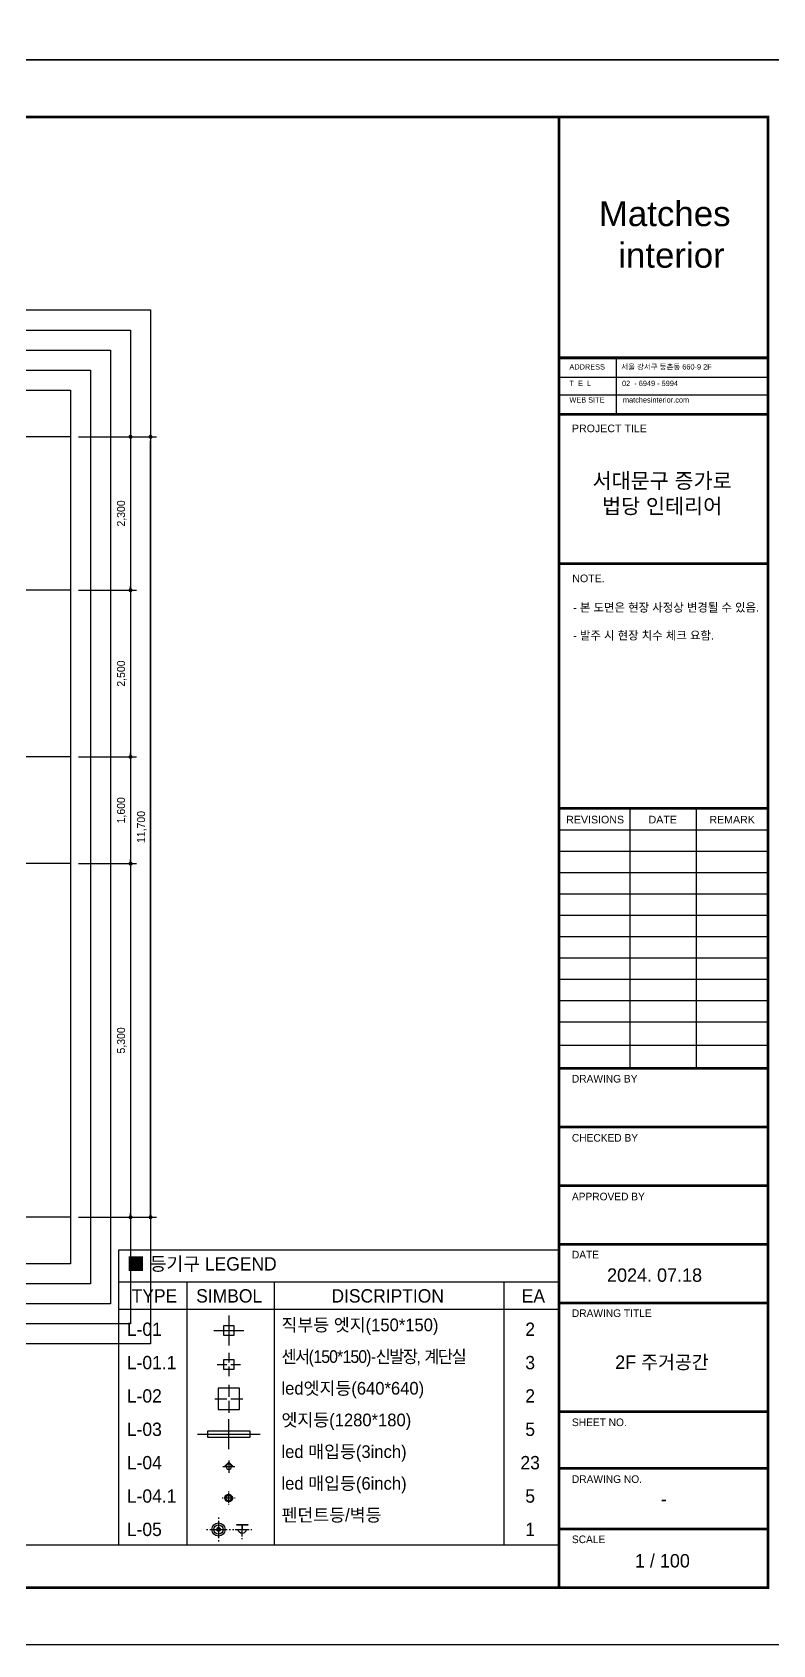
# Model space of a CAD drawing. Header units: millimetres. Extents: x -224448 to 1592092, y -164641 to 319001.
# Drawn here: x 102351 to 113451, y 146190 to 170364 of the extents above; entities that cross this region are included whole.
import ezdxf
from ezdxf.enums import TextEntityAlignment as Align

# ---------------------------------------------------------------- set-up
doc = ezdxf.new("R2010")
doc.units = ezdxf.units.MM
doc.linetypes.add('CENTER2', pattern=[1.125, 0.75, -0.125, 0.125, -0.125])
doc.layers.get('Defpoints').update_dxf_attribs({"color": 35})
for name, color, linetype in [('ARREA', 1, 'Continuous'), ('DIM', 3, 'Continuous'), ('I-CL-LIT', 7, 'Continuous'), ('I-LIGHT', 1, 'Continuous'), ('I-TEXT', 7, 'Continuous'), ('I_FORMAT', 7, 'Continuous'), ('I_FUR', 6, 'Continuous'), ('I_HAT', 8, 'Continuous'), ('I_WALL', 3, 'Continuous'), ('Layer 1', 7, 'Continuous'), ('LIG', 6, 'Continuous')]:
    doc.layers.add(name, color=color, linetype=linetype)
doc.styles.add('HY울릉도', font='')
doc.styles.add('IABU-글꼴스타일', font='')
doc.styles.add('NTOP', font='Dotum.ttf')
doc.styles.add('sim', font='')
doc.styles.get("Standard").update_dxf_attribs({"font": 'arial.ttf'})
doc.styles.add('주석', font='arial.ttf')
doc.styles.get('HY울릉도').set_extended_font_data('HY울릉도L')
doc.styles.get('IABU-글꼴스타일').set_extended_font_data('HY울릉도L')
doc.styles.get('sim').set_extended_font_data('Pretendard Variable Light')
doc.dimstyles.new('IABC-100 (SUB)', dxfattribs={"dimscale": 60, "dimtxt": 2, "dimasz": 1, "dimexe": 1.5, "dimexo": 2, "dimgap": 1, "dimtad": 1, "dimdec": 0, "dimdsep": 46, "dimlunit": 6, "dimtxsty": 'IABU-글꼴스타일', "dimblk": '1234_Dot', "dimcen": 1, "dimclrd": 4, "dimclre": 4, "dimclrt": 7, "dimadec": 0, "dimazin": 0, "dimtfac": 1, "dimtdec": 0, "dimtix": 1, "dimtmove": 2, "dimatfit": 3, "dimldrblk": '1234_Dot', "dimfxl": 2, "dimtolj": 1, "dimtzin": 0, "dimarcsym": 0})

# ---------------------------------------------------------------- blocks, each defined once
blk = doc.blocks.new('1234_Dot')
at = {"color": 0, "linetype": 'ByBlock', "lineweight": -2}
blk.add_line((-0.5, 0), (-1, 0), dxfattribs=at)
at = {"color": 0, "linetype": 'ByBlock', "const_width": 0.5}
blk.add_lwpolyline([(-0.25, 0, 1), (0.25, 0, 1)], format="xyb", close=True, dxfattribs=at)
blk = doc.blocks.new('*D400')
at = {"layer": 'Defpoints', "color": 0, "ltscale": 50, "transparency": 16777216}
for p in [(102925, 164300), (102925, 162000), (103825, 162000)]:
    blk.add_point(p, dxfattribs=at)
at = {"layer": 'DIM', "color": 4, "lineweight": -2, "ltscale": 50, "transparency": 16777216}
for p, q in [((103045, 164300), (103915, 164300)), ((103825, 164240), (103825, 162060)), ((103045, 162000), (103915, 162000))]:
    blk.add_line(p, q, dxfattribs=at)
at = {"layer": 'DIM', "color": 4, "lineweight": -2, "ltscale": 50, "transparency": 16777216, "xscale": 60, "yscale": 60, "zscale": 60}
for p, rotation in [((103825, 164300), 90), ((103825, 162000), 270)]:
    blk.add_blockref('1234_Dot', p, dxfattribs=dict(at, rotation=rotation))
at = {"layer": 'DIM', "color": 7, "ltscale": 50, "transparency": 16777216, "insert": (103693, 163150), "char_height": 120, "attachment_point": 5, "rotation": 90, "style": 'IABU-글꼴스타일'}
blk.add_mtext('\\A1;2,300', dxfattribs=at)
blk = doc.blocks.new('*D395')
at = {"layer": 'Defpoints', "color": 0, "ltscale": 50, "transparency": 16777216}
for p in [(102925, 164300), (104125, 164300), (102925, 152600)]:
    blk.add_point(p, dxfattribs=at)
at = {"layer": 'DIM', "color": 4, "lineweight": -2, "ltscale": 50, "transparency": 16777216}
for p, q in [((103045, 164300), (104215, 164300)), ((104125, 152660), (104125, 164240)), ((103045, 152600), (104215, 152600))]:
    blk.add_line(p, q, dxfattribs=at)
at = {"layer": 'DIM', "color": 4, "lineweight": -2, "ltscale": 50, "transparency": 16777216, "xscale": 60, "yscale": 60, "zscale": 60}
for p, rotation in [((104125, 164300), 90), ((104125, 152600), 270)]:
    blk.add_blockref('1234_Dot', p, dxfattribs=dict(at, rotation=rotation))
at = {"layer": 'DIM', "color": 7, "ltscale": 50, "transparency": 16777216, "insert": (103993, 158450), "char_height": 120, "attachment_point": 5, "rotation": 90, "style": 'IABU-글꼴스타일'}
blk.add_mtext('\\A1;11,700', dxfattribs=at)
blk = doc.blocks.new('*D404')
at = {"layer": 'Defpoints', "color": 0, "ltscale": 50, "transparency": 16777216}
for p in [(102925, 159500), (102925, 157900), (103825, 157900)]:
    blk.add_point(p, dxfattribs=at)
at = {"layer": 'DIM', "color": 4, "lineweight": -2, "ltscale": 50, "transparency": 16777216}
for p, q in [((103045, 159500), (103915, 159500)), ((103825, 159440), (103825, 157960)), ((103045, 157900), (103915, 157900))]:
    blk.add_line(p, q, dxfattribs=at)
at = {"layer": 'DIM', "color": 4, "lineweight": -2, "ltscale": 50, "transparency": 16777216, "xscale": 60, "yscale": 60, "zscale": 60}
for p, rotation in [((103825, 159500), 90), ((103825, 157900), 270)]:
    blk.add_blockref('1234_Dot', p, dxfattribs=dict(at, rotation=rotation))
at = {"layer": 'DIM', "color": 7, "ltscale": 50, "transparency": 16777216, "insert": (103693, 158700), "char_height": 120, "attachment_point": 5, "rotation": 90, "style": 'IABU-글꼴스타일'}
blk.add_mtext('\\A1;1,600', dxfattribs=at)
blk = doc.blocks.new('*D405')
at = {"layer": 'Defpoints', "color": 0, "ltscale": 50, "transparency": 16777216}
for p in [(102925, 157900), (102925, 152600), (103825, 152600)]:
    blk.add_point(p, dxfattribs=at)
at = {"layer": 'DIM', "color": 4, "lineweight": -2, "ltscale": 50, "transparency": 16777216}
for p, q in [((103045, 157900), (103915, 157900)), ((103825, 157840), (103825, 152660)), ((103045, 152600), (103915, 152600))]:
    blk.add_line(p, q, dxfattribs=at)
at = {"layer": 'DIM', "color": 4, "lineweight": -2, "ltscale": 50, "transparency": 16777216, "xscale": 60, "yscale": 60, "zscale": 60}
for p, rotation in [((103825, 157900), 90), ((103825, 152600), 270)]:
    blk.add_blockref('1234_Dot', p, dxfattribs=dict(at, rotation=rotation))
at = {"layer": 'DIM', "color": 7, "ltscale": 50, "transparency": 16777216, "insert": (103693, 155250), "char_height": 120, "attachment_point": 5, "rotation": 90, "style": 'IABU-글꼴스타일'}
blk.add_mtext('\\A1;5,300', dxfattribs=at)
blk = doc.blocks.new('*D407')
at = {"layer": 'Defpoints', "color": 0, "ltscale": 50, "transparency": 16777216}
for p in [(102925, 162000), (102925, 159500), (103825, 159500)]:
    blk.add_point(p, dxfattribs=at)
at = {"layer": 'DIM', "color": 4, "lineweight": -2, "ltscale": 50, "transparency": 16777216}
for p, q in [((103045, 162000), (103915, 162000)), ((103825, 161940), (103825, 159560)), ((103045, 159500), (103915, 159500))]:
    blk.add_line(p, q, dxfattribs=at)
at = {"layer": 'DIM', "color": 4, "lineweight": -2, "ltscale": 50, "transparency": 16777216, "xscale": 60, "yscale": 60, "zscale": 60}
for p, rotation in [((103825, 162000), 90), ((103825, 159500), 270)]:
    blk.add_blockref('1234_Dot', p, dxfattribs=dict(at, rotation=rotation))
at = {"layer": 'DIM', "color": 7, "ltscale": 50, "transparency": 16777216, "insert": (103693, 160750), "char_height": 120, "attachment_point": 5, "rotation": 90, "style": 'IABU-글꼴스타일'}
blk.add_mtext('\\A1;2,500', dxfattribs=at)
blk = doc.blocks.new('J15')
at = {"layer": 'I-LIGHT', "color": 6, "ltscale": 50}
for p, q in [((319165, 48370), (319165, 47920)), ((318940, 48145), (319390, 48145))]:
    blk.add_line(p, q, dxfattribs=at)
blk.add_lwpolyline([(319090, 48220), (319240, 48220), (319240, 48070), (319090, 48070)], close=True, dxfattribs=at)
blk = doc.blocks.new('j51')
at = {"layer": 'I-LIGHT'}
for p, q in [((93551, 140906), (93551, 140546)), ((93131, 140486), (93491, 140486)), ((93551, 140486), (93550, 140486)), ((93551, 140487), (93551, 140485)), ((93551, 140486), (93552, 140486)), ((93551, 140426), (93551, 140066)), ((93611, 140486), (93971, 140486))]:
    blk.add_line(p, q, dxfattribs=at)
at = {"layer": 'I-LIGHT', "linetype": 'Continuous'}
blk.add_lwpolyline([(93871, 140806), (93231, 140806), (93231, 140166), (93871, 140166)], close=True, dxfattribs=at)
blk = doc.blocks.new('l2')
blk.add_circle((354296, 53893), 37.5)
at = {"layer": 'I-CL-LIT', "color": 1}
for p, q in [((354239, 53893), (354230, 53893)), ((354344, 53893), (354248, 53893)), ((354296, 53959), (354296, 53950)), ((354296, 53942), (354296, 53845)), ((354296, 53836), (354296, 53828)), ((354362, 53893), (354353, 53893))]:
    blk.add_line(p, q, dxfattribs=at)
blk.add_circle((354296, 53893), 26.3, dxfattribs=at)
blk = doc.blocks.new('j551')
at = {"layer": 'LIG'}
h = blk.add_hatch(color=1, dxfattribs=at)
edge = h.paths.add_edge_path()
edge.add_arc((98020, 127390), 60, 0, 360)
at = {"layer": 'LIG', "color": 1}
for p, q in [((98020, 127750), (98020, 127710)), ((98020, 127650), (98020, 127130)), ((97660, 127390), (97700, 127390)), ((97760, 127390), (98280, 127390)), ((98340, 127390), (98380, 127390)), ((98020, 127070), (98020, 127030))]:
    blk.add_line(p, q, dxfattribs=at)
at = {"layer": 'LIG', "color": 6}
blk.add_circle((98020, 127390), 200, dxfattribs=at)
at = {"layer": 'LIG', "color": 1}
for radius in [140, 60]:
    blk.add_circle((98020, 127390), radius, dxfattribs=at)
blk = doc.blocks.new('SP01')
at = {"layer": 'I-LIGHT'}
blk.add_hatch(color=1, dxfattribs=at).paths.add_polyline_path([(2182616, -1632810), (2182551, -1632878), (2182576, -1632878, -1), (2182656, -1632878), (2182680, -1632878)])
at = {"layer": 'I-LIGHT', "color": 1}
for p, q in [((2182707, -1632878), (2182524, -1632878)), ((2182616, -1632810), (2182551, -1632878)), ((2182551, -1632878), (2182576, -1632878)), ((2182616, -1632787), (2182616, -1632970)), ((2182616, -1632810), (2182680, -1632878)), ((2182656, -1632878), (2182680, -1632878))]:
    blk.add_line(p, q, dxfattribs=at)
at = {"layer": 'I-LIGHT', "color": 4}
blk.add_circle((2182616, -1632878), 40, dxfattribs=at)
blk = doc.blocks.new('j855')
at = {"layer": 'I-LIGHT'}
for p, q in [((96735, 140572), (96735, 140427)), ((96560, 140397), (96705, 140397)), ((96735, 140398), (96735, 140396)), ((96735, 140367), (96735, 140222)), ((96765, 140397), (96910, 140397))]:
    blk.add_line(p, q, dxfattribs=at)
at = {"layer": 'I-LIGHT', "ltscale": 50}
blk.add_lwpolyline([(96660, 140472), (96810, 140472), (96810, 140322), (96660, 140322)], close=True, dxfattribs=at)
at = {"layer": 'I-LIGHT'}
blk.add_lwpolyline([(96736, 140397), (96735, 140397), (96734, 140397)], dxfattribs=at)
blk = doc.blocks.new('B-03')
at = {"layer": 'LIG', "color": 1}
for p, q in [((-144, 74), (-128, 74)), ((-104, 74), (104, 74)), ((0, 218), (0, 202)), ((0, 178), (0, 10)), ((128, 74), (144, 74))]:
    blk.add_line(p, q, dxfattribs=at)
at = {"layer": 'LIG', "color": 6}
for p, q in [((-58, 74), (58, 74)), ((0, 10), (0, 74))]:
    blk.add_line(p, q, dxfattribs=at)
at = {"layer": 'LIG', "color": 3}
blk.add_lwpolyline([(-83, 10), (-83, 0), (83, 0), (83, 10)], close=True, dxfattribs=at)
at = {"layer": 'LIG', "color": 6}
blk.add_arc((0, 74), 58.5, 0, 180, dxfattribs=at)
blk = doc.blocks.new('j512')
at = {"layer": 'LIG'}
blk.add_blockref('B-03', (99844, 140240), dxfattribs=at)

msp = doc.modelspace()

# ---------------------------------------------------------------- hatches: boundary and pattern name
at = {"layer": 'I_HAT'}
h = msp.add_hatch(dxfattribs=at)
h.set_pattern_fill('ANSI31', color=256, scale=10)
h.set_pattern_definition([(45, (-33519.093, 10146.922), (-22.4506403, 22.4506403), [])])
h.paths.add_polyline_path([(94879.894, 159405.492), (94556.894, 159405.492), (94556.894, 158885.492), (94879.894, 158885.492)])
h.paths.add_polyline_path([(94876.894, 152780.492), (94556.894, 152780.492), (94556.894, 152600.492), (94876.894, 152600.492)])
h.paths.add_polyline_path([(94876.894, 152600.492), (94556.894, 152600.492), (94556.894, 152500.492), (94876.894, 152500.492)])
h.paths.add_polyline_path([(94876.894, 152500.412), (94556.894, 152500.412), (94556.894, 152495.728), (94876.894, 152495.728)])
h.paths.add_polyline_path([(94876.894, 152495.728), (94556.894, 152495.728), (94556.894, 152477.374), (94876.894, 152477.374)])
h.paths.add_polyline_path([(94876.894, 152477.374), (94556.894, 152477.374), (94556.894, 152473.374), (94876.894, 152473.374)])
h.paths.add_polyline_path([(94876.894, 152473.374), (94556.894, 152473.374), (94556.894, 152455.728), (94876.894, 152455.728)])
h.paths.add_polyline_path([(94876.894, 152455.728), (94556.894, 152455.728), (94556.894, 152400.492), (94876.894, 152400.492)])
h.paths.add_polyline_path([(94349.998, 155574.42), (94349.998, 156091.563), (94147.141, 156091.563), (94147.141, 155574.42)], flags=9)
h.paths.add_polyline_path([(94349.998, 152402.706), (94349.998, 152771.277), (94169.998, 152771.277), (94169.998, 152402.706)], flags=9)
h.paths.add_polyline_path([(102438.934, 158775.865), (103025.111, 158775.865), (103025.111, 158955.36), (102438.934, 158955.36)], flags=9)
h.paths.add_polyline_path([(100657.81, 158666.981), (101575.919, 158666.981), (101575.919, 159039.684), (100657.81, 159039.684)], flags=9)
h.paths.add_polyline_path([(100030.26, 163496.715), (101221.072, 163496.715), (101221.072, 163869.418), (100030.26, 163869.418)], flags=9)
h.paths.add_polyline_path([(94623.684, 163540.812), (95541.793, 163540.812), (95541.793, 163913.515), (94623.684, 163913.515)], flags=9)
h.paths.add_polyline_path([(96841.644, 154904.292), (97487.05, 154904.292), (97487.05, 155276.995), (96841.644, 155276.995)], flags=9)
h.paths.add_polyline_path([(96608.495, 154377.695), (97235.435, 154377.695), (97235.435, 154589.262), (96608.495, 154589.262)], flags=9)
h.paths.add_polyline_path([(96607.383, 154580.284), (98204.546, 154580.284), (98204.546, 154785.807), (96607.383, 154785.807)], flags=9)
h.paths.add_polyline_path([(92151.227, 160624.65), (93685.582, 160624.65), (93685.582, 161522.46), (92151.227, 161522.46)], flags=9)
h.paths.add_polyline_path([(89835.147, 157215.883), (90931.071, 157215.883), (90931.071, 157619.778), (89835.147, 157619.778)], flags=9)
h.paths.add_polyline_path([(98748.771, 157665.883), (99844.695, 157665.883), (99844.695, 158069.778), (98748.771, 158069.778)], flags=9)
h.paths.add_polyline_path([(101314.622, 153450.883), (102121.551, 153450.883), (102121.551, 153854.777), (101314.622, 153854.777)], flags=9)
h.paths.add_polyline_path([(100499.644, 152695.883), (101306.574, 152695.883), (101306.574, 153099.777), (100499.644, 153099.777)], flags=9)
h.paths.add_polyline_path([(101438.608, 163499.849), (102092.276, 163499.849), (102092.276, 163903.2), (101438.608, 163903.2)], flags=9)
h.paths.add_polyline_path([(100232.025, 161286.818), (100962.324, 161286.818), (100962.324, 161690.713), (100232.025, 161690.713)], flags=9)
h.paths.add_polyline_path([(91879.925, 162743.645), (92975.849, 162743.645), (92975.849, 163147.539), (91879.925, 163147.539)], flags=9)

# ---------------------------------------------------------------- linework, layer by layer
for p, q in [((104667.975, 151630.417), (104667.975, 147685.353)), ((105977.975, 151630.417), (105977.975, 147685.353)), ((109417.975, 151630.417), (109417.975, 147685.353)), ((103647.975, 151220.417), (110247.975, 151220.417))]:
    msp.add_line(p, q)
at = {"layer": 'ARREA', "color": 1, "linetype": 'CENTER2', "ltscale": 2000}
for p, q in [((102924.894, 164300.492), (89024.894, 164300.492)), ((102924.894, 162000.492), (98974.894, 162000.492)), ((102924.894, 159500.492), (98974.894, 159500.492)), ((102924.894, 157900.492), (98974.894, 157900.492)), ((102924.894, 152600.492), (89024.894, 152600.492))]:
    msp.add_line(p, q, dxfattribs=at)
at = {"layer": 'Defpoints'}
for points in [[(80660, 193710.153), (114260, 193710.153), (114260, 169950.153), (80660, 169950.153)], [(80660, 169950.153), (114260, 169950.153), (114260, 146190.153), (80660, 146190.153)], [(87824.894, 166200.492), (104124.894, 166200.492), (104124.894, 150700.492), (87824.894, 150700.492)], [(88124.894, 165900.492), (103824.894, 165900.492), (103824.894, 151000.492), (88124.894, 151000.492)], [(88424.894, 165600.492), (103524.894, 165600.492), (103524.894, 151300.492), (88424.894, 151300.492)], [(88724.894, 165300.492), (103224.894, 165300.492), (103224.894, 151600.492), (88724.894, 151600.492)], [(89024.894, 165000.492), (102924.894, 165000.492), (102924.894, 151900.492), (89024.894, 151900.492)]]:
    msp.add_lwpolyline(points, close=True, dxfattribs=at)
at = {"layer": 'I-TEXT', "color": 0}
msp.add_line((103647.975, 151630.417), (110247.975, 151630.417), dxfattribs=at)
msp.add_lwpolyline([(103647.975, 152110.417), (110247.975, 152110.417), (110247.975, 147685.353), (103647.975, 147685.353)], close=True, dxfattribs=at)
at = {"layer": 'I_FORMAT'}
for p, q in [((111103.173, 165483.348), (111103.173, 164637.188)), ((110247.896, 165195.014), (113379.921, 165195.014)), ((110247.975, 164926.214), (113383.628, 164926.214)), ((111316.407, 154819.872), (111316.407, 158715.296)), ((112308.598, 154833.065), (112308.598, 158728.489)), ((110247.975, 158408.489), (113380, 158408.489)), ((110247.975, 158088.489), (113380, 158088.489)), ((110247.975, 157768.489), (113380, 157768.489)), ((110247.975, 157448.489), (113380, 157448.489)), ((110247.975, 157128.489), (113380, 157128.489)), ((110247.975, 156808.489), (113380, 156808.489)), ((110247.975, 156488.489), (113380, 156488.489)), ((110247.975, 156168.489), (113380, 156168.489)), ((110247.975, 155848.489), (113380, 155848.489)), ((110247.975, 155528.489), (113380, 155528.489)), ((110247.975, 155180.777), (113380, 155180.777)), ((110247.975, 147685.353), (81540, 147685.353))]:
    msp.add_line(p, q, dxfattribs=at)
for points, const_width in [([(110247.975, 147045.353), (81540, 147045.353), (81540, 169094.953), (110247.975, 169094.953)], 40.174), ([(110247.975, 169094.953), (110247.975, 147038.544)], 40.174), ([(110247.975, 169094.953), (113380, 169094.953), (113380, 147045.353), (110247.975, 147045.353)], 40.174), ([(110247.975, 165483.348), (113380, 165483.348)], 40.174), ([(110247.975, 164637.88), (113374.834, 164637.88)], 40.174), ([(110247.975, 162399.607), (113380, 162399.607)], 40.174), ([(110247.975, 158728.489), (113380, 158728.489)], 40.174), ([(110247.975, 154833.065), (113380, 154833.065)], 40.174), ([(113380, 154833.065), (110580, 154833.065)], 16), ([(110247.975, 153953.065), (113380, 153953.065)], 40.174), ([(110247.975, 153073.065), (113380, 153073.065)], 40.174), ([(110247.975, 152193.065), (113380, 152193.065)], 40.174), ([(110247.975, 151313.065), (113380, 151313.065)], 40.174), ([(110247.975, 149685.353), (113380, 149685.353)], 40.174), ([(110580, 149685.353), (113380, 149685.353)], 24), ([(110247.975, 148833.065), (113380, 148833.065)], 40.174), ([(110580, 148833.065), (113380, 148833.065)], 24), ([(110247.975, 147925.353), (113380, 147925.353)], 40.174), ([(110580, 147925.353), (113380, 147925.353)], 24)]:
    msp.add_lwpolyline(points, dxfattribs=dict(at, const_width=const_width))
at = {"layer": 'I_FUR', "color": 6, "linetype": 'Continuous'}
for p, q in [((105298.475, 149120.417), (105298.475, 149570.417)), ((104828.475, 149345.417), (105768.475, 149345.417))]:
    msp.add_line(p, q, dxfattribs=at)
msp.add_lwpolyline([(104978.475, 149390.417), (104978.475, 149300.417), (105618.475, 149300.417), (105618.475, 149390.417)], close=True, dxfattribs=at)

# ---------------------------------------------------------------- block references
msp.add_blockref('j855', (8562.636, 9994.267))
at = {"xscale": 0.5, "yscale": 0.5, "zscale": 0.5}
for name, p in [('j51', (58523.443, 79632.204)), ('j551', (56133.261, 84223.171))]:
    msp.add_blockref(name, p, dxfattribs=at)
at = {"xscale": -1, "rotation": 180}
msp.add_blockref('j512', (5654.805, 288231.52), dxfattribs=at)
at = {"layer": 'I-LIGHT', "color": 1, "xscale": -1}
msp.add_blockref('SP01', (2287913.535, 1781738.092), dxfattribs=at)
at = {"layer": 'I_HAT'}
msp.add_blockref('J15', (-213867.025, 102755.417), dxfattribs=at)
at = {"layer": 'I_WALL', "xscale": 1.5, "yscale": 1.5, "zscale": 1.5}
msp.add_blockref('l2', (-426148.839, 67548.934), dxfattribs=at)

# ---------------------------------------------------------------- texts
at = {"attachment_point": 1}
for s, insert, char_height, width in [('\\pxsm1.5;{\\fGulim|b0|i0|c129|p50;직부등 엣지(1\\fGulim|b0|i0|c0|p50;50*150)\\P\\fGulim|b0|i0|c129|p50;\\W0.95;\\T0.9;센서(1\\fGulim|b0|i0|c0|p50;50*150)\\fGulim|b0|i0|c129|p50;-신발장, 계단실\\W1;\\T1;\\P\\fGulim|b0|i0|c0|p50;led\\fGulim|b0|i0|c129|p50;엣지등\\fGulim|b0|i0|c0|p50;(640*640)\\P\\fGulim|b0|i0|c129|p50;엣지등\\fGulim|b0|i0|c0|p50;(1280*180)\\Pled \\fGulim|b0|i0|c129|p50;매입등\\fGulim|b0|i0|c0|p50;(3\\fGulim|b0|i0|c129|p50;inch)\\P\\fGulim|b0|i0|c0|p50;led \\fGulim|b0|i0|c129|p50;매입등(6inch)\\P펜던트등/벽등}', (106087.027, 151080.417), 190, 3408.33664), ('\\pxsm1.5;{\\fGulim|b0|i0|c129|p50;L-01\\PL-01.1\\PL-02\\PL-03\\PL-04\\PL-04.1\\PL-05}', (103769.775, 151020.417), 200, 860.56499), ('\\pxsm1.5,qc;{\\fGulim|b0|i0|c129|p50;2\\P3\\P2\\P5\\P23\\P5\\P1}', (109547.975, 151020.417), 200, 533.9718)]:
    msp.add_mtext(s, dxfattribs=dict(at, insert=insert, char_height=char_height, width=width))
at = {"layer": 'I-TEXT', "color": 0, "char_height": 200, "attachment_point": 1, "style": 'NTOP'}
for s, insert, width in [('\\pxsm1,ql;■ 등기구 LEGEND', (103767.975, 152000.417), 3178.397), ('\\pxqc;{\\fGulim|b0|i0|c129|p50;TYPE}', (103767.975, 151520.417), 830), ('\\pxqc;{\\fGulim|b0|i0|c129|p50;SIMBOL}', (104887.975, 151520.417), 830), ('\\pxqc;{\\fGulim|b0|i0|c129|p50;DISCRIPTION}', (106237.975, 151520.417), 2882.38209), ('\\pxqc;{\\fGulim|b0|i0|c129|p50;EA}', (109547.975, 151520.417), 630)]:
    msp.add_mtext(s, dxfattribs=dict(at, insert=insert, width=width))
at = {"layer": 'I_FORMAT'}
for s, height, p in [('PROJECT TILE', 114.03042, (110440.905, 164368.439)), ('NOTE.', 114.0304, (110446.071, 162120.08))]:
    msp.add_text(s, height=height, dxfattribs=at).set_placement(p)
for s, p in [('REVISIONS', (110788.842, 158560.571)), ('DATE', (111802.748, 158560.571)), ('REMARK', (112842.446, 158559.88))]:
    msp.add_text(s, height=114.0304, dxfattribs=at).set_placement(p, align=Align.MIDDLE_CENTER)
at = {"layer": 'I_FORMAT', "style": 'sim'}
for s, height, p in [('DRAWING BY', 114.0304, (110440.905, 154618.259)), ('CHECKED BY', 114.0304, (110440.905, 153732.821)), ('APPROVED BY', 114.03042, (110440.905, 152852.821)), ('DATE', 114.0304, (110440.905, 151981.792)), ('2024. 07.18', 201.6, (110967.425, 151631.206)), ('DRAWING TITLE', 114.03042, (110440.905, 151103.808)), ('SHEET NO.', 114.0304, (110440.905, 149468.213)), ('DRAWING NO.', 114.03042, (110440.905, 148615.924)), ('SCALE', 114.0304, (110440.905, 147713.735))]:
    msp.add_text(s, height=height, dxfattribs=at).set_placement(p)
msp.add_text('-', height=201.6, dxfattribs=at).set_placement((111820.093, 148374.287), align=Align.MIDDLE_CENTER)
at = {"layer": 'I_FORMAT', "insert": (110403.179, 165387.79), "char_height": 114.030418, "width": 3215.12084, "attachment_point": 1, "line_spacing_factor": 0.93}
msp.add_mtext('{\\fGulim|b0|i0|c129|p50;\\H0.7x;ADDRESS        서울 강서구 등촌동 660-9 2F\\P\\fArial|b0|i0|c129|p34;\\P\\fGulim|b0|i0|c129|p50;T  E  L  \\fArial|b0|i0|c129|p34;          \\fArial|b0|i0|c0|p34;   \\fGulim|b0|i0|c129|p50;02  - 6949 - 5994\\P\\fArial|b0|i0|c129|p34;\\P\\fGulim|b0|i0|c129|p50;WEB SITE         matchesinterior.com}', dxfattribs=at)
at = {"layer": 'I_FORMAT', "insert": (111793.195, 163438.6), "char_height": 228.06084, "width": 7049.60658, "attachment_point": 5}
msp.add_mtext('{\\fPretendard Variable SemiBold|b0|i0|c129|p2;서대문구 증가로\\P법당 인테리어}', dxfattribs=at)
at = {"layer": 'I_FORMAT', "linetype": 'ByBlock', "insert": (110458.064, 161802.658), "char_height": 125.43346, "width": 2771.88373, "attachment_point": 1, "style": 'HY울릉도'}
msp.add_mtext('{\\fPretendard Variable Light|b0|i0|c129|p2;- 본 도면은 현장 사정상 변경될 수 있음.\\P\\P- 발주 시 현장 치수 체크 요함.}', dxfattribs=at)
at = {"layer": 'I_FORMAT', "char_height": 201.6, "width": 3701.04345, "attachment_point": 5, "style": 'sim'}
for s, insert in [('2F 주거공간', (111789.839, 150415.022)), ('1 / 100', (111796.701, 147447.63))]:
    msp.add_mtext(s, dxfattribs=dict(at, insert=insert))
at = {"layer": 'Layer 1', "color": 250, "insert": (110845.117, 166829.17), "char_height": 373.824, "attachment_point": 7, "style": '주석'}
msp.add_mtext('Matches\\P  interior', dxfattribs=at)

# ---------------------------------------------------------------- dimensions: what is measured, and where the dimension line sits
at = {"layer": 'DIM', "ltscale": 50}
for base, p1, p2, picture, middle in [((103824.894, 162000.492), (102924.894, 164300.492), (102924.894, 162000.492), '*D400', (103693.466, 163150.492)), ((104124.894, 164300.492), (102924.894, 152600.492), (102924.894, 164300.492), '*D395', (103993.466, 158450.492)), ((103824.894, 159500.492), (102924.894, 162000.492), (102924.894, 159500.492), '*D407', (103693.466, 160750.492)), ((103824.894, 157900.492), (102924.894, 159500.492), (102924.894, 157900.492), '*D404', (103693.466, 158700.492)), ((103824.894, 152600.492), (102924.894, 157900.492), (102924.894, 152600.492), '*D405', (103693.466, 155250.492))]:
    dim = msp.add_linear_dim(base=base, p1=p1, p2=p2, angle=90, dimstyle='IABC-100 (SUB)', dxfattribs=at)
    dim.commit()
    dim.dimension.update_dxf_attribs({"geometry": picture, "text_midpoint": middle})

doc.saveas('drawing.dxf')
